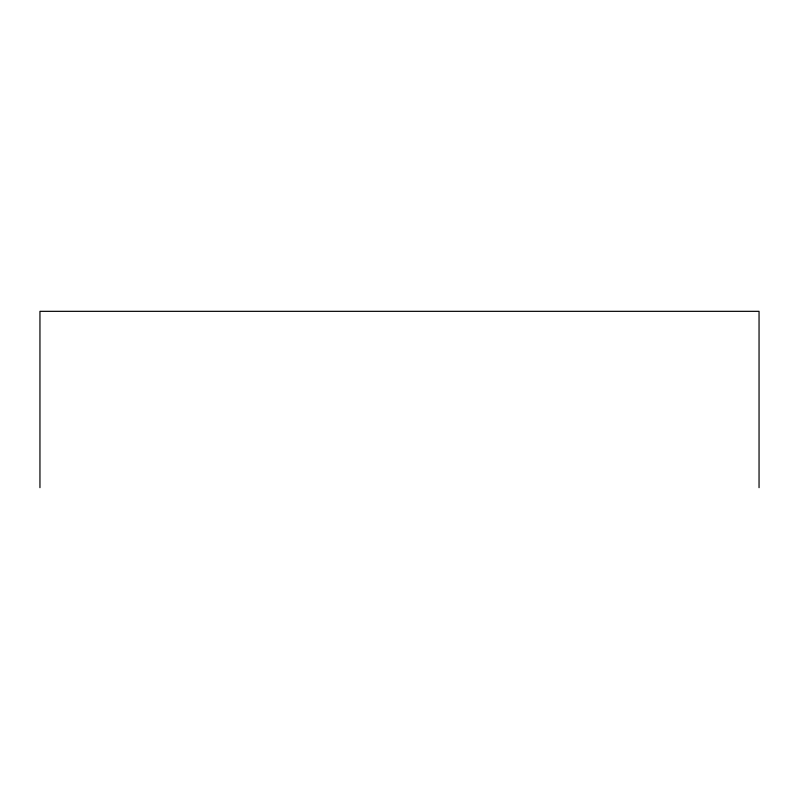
<?xml version="1.0" encoding="UTF-8"?>
<svg xmlns="http://www.w3.org/2000/svg" width="799" height="799" viewBox="0 0 799 799"><rect width="100%" height="100%" fill="white"/><g stroke="black" fill="none" stroke-linecap="round" stroke-linejoin="round"><path stroke-width="1.2" d="M759.05 487.67L759.05 311.33L39.95 311.33L39.95 487.67"/></g></svg>
